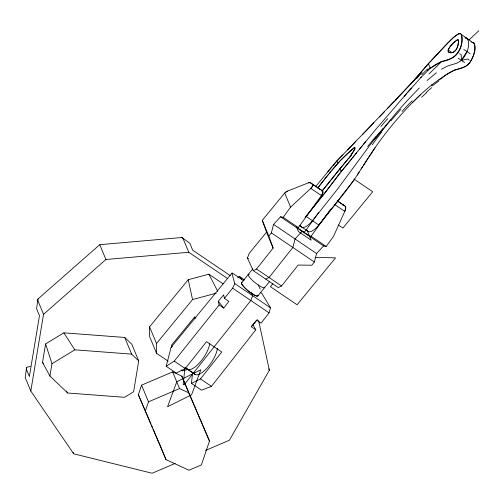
<?xml version="1.0" encoding="UTF-8"?>
<svg xmlns="http://www.w3.org/2000/svg" width="504" height="504" viewBox="0 0 504 504"><rect width="100%" height="100%" fill="white"/><g stroke="black" fill="none" stroke-linecap="round" stroke-linejoin="round"><path stroke-width="0.76" d="M230.278 275.65L192.698 250.192L189.838 243.274L181.887 237.51L99.779 244.679L37.958 298.992L37.926 300.781L43.527 314.313L30.807 391.054L73.691 453.821L152.12 473.243L175.228 463.371M30.379 366.194L26.611 367.447L26.517 369.577L29.383 376.494L39.469 315.643L36.603 308.725L37.958 298.992M184.899 368.506L183.191 384.161A2.079 0.775 -55.9 0 0 184.924 383.771L250.834 300.523L252.636 295.703L251.055 292.288M257.418 319.549L253.071 324.853L255.799 329.805L211.466 386.348L201.493 390.191L191.457 383.393L192.673 372.229M26.611 367.447L25.2 377.521L30.807 391.054M42.506 362.452L45.574 343.949L63.85 332.842L124.715 337.447L131.809 344.226L138.72 360.908L133.604 391.747L124.469 397.303L67.662 393.007L49.928 376.053L42.506 362.452L43.64 363.541M49.928 376.053L51.975 363.718L45.574 343.949M448.1 49.972C447.224 53.632 452.768 53.248 454.551 51.502C456.989 49.524 457.802 46.286 458.268 43.319A34.014 12.682 -55.9 0 0 458.438 41.819L458.218 39.816A3.301 1.228 -55.9 0 0 457.72 39.69C453.556 42.342 448.61 46.444 448.1 51.603L448.869 52.372C455.736 54.577 459.289 45.284 458.205 39.81L456.832 40.068L453.065 43.306L449.404 47.59L448.1 49.972L451.93 52.567M191.457 383.393L200.479 378.907L221.779 352L206.539 341.68L185.239 368.581L176.224 373.067L166.188 366.269L171.077 347.325L231.89 273.162L232.502 273.155L243.804 280.81M273.118 248.094L268.815 236.086L271.347 232.892L273.552 224.4L280.564 216.789L283.204 217.331L298.33 227.575L321.42 195.565L322.844 192.736L322.667 190.984L309.544 182.36L287.494 191.117L284.703 192.988L262.288 220.324L266.534 232.199L273.118 248.094L256.536 269.041L253.247 270.648L247.414 258.029L249.247 253.285L266.534 232.199M253.247 270.648L278.277 287.601L281.56 285.995L298.147 265.047L311.825 265.224L314.351 262.023L316.562 253.537L323.568 245.927L326.214 246.469L333.572 236.269L344.767 211.384A4.328 1.367 -68.7 0 0 345.372 209.771A4.221 1.336 -68.7 0 0 345.719 208.234A4.108 1.298 -68.7 0 0 345.744 207.056A4.07 1.285 -68.7 0 0 345.442 206.413L337.176 200.749M255.799 329.805L251.219 326.699L256.599 320.147L261.022 323.14L269.073 312.877L270.49 307.799L261.929 293.511L260.398 292.288M232.319 273.741L232.502 273.155M138.335 394.695L141.58 385.151L172.633 371.883L181.805 376.123L209.475 441.063L201.367 464.934L188.943 470.238L166.005 459.635L138.335 394.695L150.998 424.135M145.246 411.377L148.491 401.833L141.58 385.151M224.444 298.362L223.637 294.827L218.32 301.316L219.158 304.977L223.738 308.083L228.866 301.354L224.444 298.362L232.596 288.162L234.782 283.607L231.89 273.162M318.037 188.282L319.051 186.253L325.836 177.547L339.734 161.255M258.602 320.494L269.356 370.238L229.396 440.238L205.563 450.412M441.454 69.294L446.639 66.471A54.275 20.242 -55.9 0 1 448.856 65.564L456.656 63.271L460.788 60.921L466.937 51.559M357.191 175.052L359.138 171.996M362.716 166.396L361.091 168.941M354.602 179.109L352.283 182.366A399.754 149.058 -55.9 0 1 338.902 199.943L318.849 225.017A15.013 5.601 -55.9 0 1 307.333 230.819M363.371 165.381L365.658 161.822M365.986 161.311L367.964 158.275M368.292 157.765L375.014 147.748C386.329 131.563 398.954 116.304 412.795 102.218L420.821 94.399M375.014 147.748L353.947 180.123L318.849 225.017L306.086 216.367A15.013 5.601 -55.9 0 1 305.046 217.583M351.893 153.808C352.472 152.233 356.429 148.686 354.488 147.59A3.717 1.424 -52.4 0 0 353.928 147.867L340.225 160.757M317.879 187.898L330.832 171.473M283.204 217.331L290.562 207.131L310.829 188.395A4.328 1.783 -42.5 0 0 311.976 187.142A4.221 1.739 -42.5 0 0 312.738 185.888A4.108 1.695 -42.5 0 0 312.971 184.855A4.07 1.676 -42.5 0 0 312.656 184.206L310.269 182.524A4.114 1.695 -42.5 0 0 309.544 182.36A4.215 1.739 -42.5 0 0 308.517 182.618L309.179 183.065M318.742 212.442L304.706 231.897L302.066 231.361L295.06 238.965L292.849 247.458L269.048 277.521L265.766 279.122M298.33 227.575L296.61 227.228L309.374 235.872L311.088 236.225L329.131 211.214M329.742 210.37L330.63 209.135M354.709 155.131L339.52 173.722A399.754 149.058 -55.9 0 1 326.138 191.299L306.086 216.367L326.138 191.299L341.183 171.48L348.579 162.653M321.962 191.066L339.973 168.556C345.41 161.954 351.817 155.648 355.15 147.754L354.936 147.546A2.318 0.888 -52.5 0 0 354.488 147.59C346.072 154.004 338.764 161.942 331.991 170.081M348.503 158.338L331.178 179.903M330.334 180.98L322.163 191.016M166.188 366.269L174.252 361.135L219.158 304.977M252.781 268.853L241.523 282.807L241.643 283.909C245.353 289.239 250.734 293.58 256.725 296.087L257.884 295.936L269.634 281.371M471.322 41.53L460.31 33.667L458.722 33.818L456.593 34.965L452.498 38.336L445.75 45.114L428.394 63.687L415.674 78.548M355.093 154.665L362.704 145.228M359.661 149.001L375.436 129.811L406.363 93.851M356.618 152.775L352.422 157.96M363.466 144.289L365.753 141.473M351.653 158.899L348.963 162.187M168.21 361.204L156.536 353.298L149.625 336.615L149.587 326.819L188.213 279.72L208.889 274.189L223.152 283.853M156.536 353.298L156.498 343.501L192.547 299.54L216.109 293.24M195.892 317.867L194.62 317.003L171.417 345.303L172.015 346.746M315.409 186.896L331.808 166.982M272.878 283.658L270.39 286.688L297.077 304.775L335.557 257.853L315.17 257.393M332.949 165.621L336.842 160.99L373.792 122.8M327.739 171.864L336.842 160.99L342.758 154.898M420.695 77.755L430.277 68.242L441.762 61.507C455.288 59.926 464.852 48.075 461.387 34.411L460.31 33.667L458.722 33.818L453.972 37.019L447.552 43.231L428.394 63.687L411.875 82.738M404.17 96.371L411.434 88.036M407.818 92.175L421.394 77.005M415.435 78.813L395.256 100.46M411.636 83.002L362.275 134.738M394.342 101.417L387.431 108.625M379.468 116.903L384.64 111.535M347.666 149.833L355.484 141.763M419.29 88.005L408.486 99.294A281.364 104.914 -55.9 0 0 397.593 111.34L375.43 138.027A190.531 71.045 -55.9 0 0 367.87 147.981L337.22 189.536L312.467 220.695A15.013 5.601 -55.9 0 1 300.504 225.414M251.219 326.699L253.071 324.853M412.795 102.218C425.08 89.592 438.814 78.278 454.526 70.157C459.472 68.336 465.349 67.958 468.947 63.586C472.67 59.138 479.802 43.829 471.013 41.813M428.967 73.937L441.762 61.507C447.294 59.718 453.814 58.754 457.33 53.556C460.851 48.063 463.138 40.792 461.387 34.411M468.915 40.011L478.8 30.757M459.629 53.632L461.223 54.709L461.406 60.404C466.351 55.516 471.618 43.798 466.691 37.995A10.603 3.956 -55.9 0 0 465.961 37.945M427.109 80.495L436.357 72.79M43.527 314.313L105.909 259.503L188.754 252.277L227.487 278.517M431.512 85.082L432.344 84.42M51.975 363.718L74.819 349.833L131.626 354.129L138.72 360.908M171.077 347.325L172.204 346.771M237.636 277.358L239.463 276.52L244.585 279.985M148.491 401.833L179.544 388.571L188.716 392.811L209.475 441.063M454.526 70.157C460.058 68.368 466.578 67.404 470.093 62.206C473.615 56.713 475.902 49.442 474.151 43.054L472.343 42.267M188.383 369.293L182.479 370.875L181.182 369.993M461.406 60.404L467.605 59.031L469.199 60.115M472.009 42.412L473.067 42.317M343.092 205.084L343.602 205.103A4.114 1.304 -68.7 0 0 343.092 205.084A4.215 1.336 -68.7 0 0 342.972 205.141M319.939 189.397L320.557 189.491A4.164 1.55 -55.9 0 0 319.744 189.447M464.896 37.718L468.128 39.369M463.749 49.398L470.131 53.72M458.212 58.244L464.594 62.565M353.909 179.014L372.689 191.741L342.903 228.06L338.48 225.061M337.308 200.907L345.442 206.413L345.719 208.234L344.767 211.384L334.839 204.662M299.678 225.685L308.612 231.733M311.088 236.225L326.214 246.469M280.564 216.789L323.568 245.927M273.552 224.4L316.562 253.537M271.347 232.892L314.351 262.023M247.414 258.029L248.453 258.735M256.536 269.041L281.56 285.995M234.782 283.607L270.49 307.799M232.596 288.162L269.073 312.877M185.604 367.851L195.766 374.737M184.987 367.611L195.143 374.491M174.252 361.135L185.239 368.581M200.479 378.907L211.466 386.348M239.463 276.52L241.019 277.95L241.876 280.022M181.887 237.51L183.154 238.745L188.754 252.277M218.32 301.316L223.738 308.083M63.85 332.842L74.819 349.833M66.396 391.047L67.662 393.007M208.889 274.189L217.715 291.312M258.237 284.905L260.19 289.126M151.616 425.571L152.548 427.726M153.166 429.162L160.574 446.399M428.394 63.687L430.277 68.242A62.42 23.279 -55.9 0 1 441.788 61.45M336.842 160.99L337.774 163.246M339.973 168.556L341.183 171.48M306.98 230.095L311.157 240.181L298.399 231.538L296.308 226.491M284.703 192.988L290.562 207.131M262.288 220.324L268.815 236.086M268.764 368.815L269.356 370.238M194.62 317.003L195.218 318.452M181.805 376.123L188.716 392.811M172.633 371.883L179.544 388.571M149.587 326.819L156.498 343.501M105.909 259.503L99.779 244.679M124.715 337.447L131.626 354.129M73.099 452.397L73.691 453.821M160.852 447.061L166.005 459.635M188.213 279.72L192.547 299.54M264.701 287.129A10.489 2.129 38.9 0 1 254.344 282.057A10.489 2.129 38.9 0 1 249.417 274.302M209.758 343.274A18.761 6.999 -55.9 0 1 199.244 363.126A18.761 6.999 -55.9 0 1 186.549 368.43M257.897 295.168A10.489 2.129 38.9 0 1 248.403 291.06A10.489 2.129 38.9 0 1 242.267 282.58M285.522 192.326A4.36 1.796 -42.5 0 1 286.518 191.614A4.309 1.777 -42.5 0 1 287.494 191.117M217.375 348.434A18.761 6.999 -55.9 0 1 206.325 368.859A18.761 6.999 -55.9 0 1 193.838 372.973M427.127 70.497A76.091 22.976 -58.3 0 1 430.511 67.385M421.798 74.718A87.507 25.156 -57.5 0 1 427.543 69.01M416.707 78.416A119.486 29.389 -55.7 0 1 422.006 72.771M413.507 80.867A157.657 30.253 -53.9 0 1 418.194 75.701M380.848 126.523A262.874 4.927 -49.5 0 1 387.715 118.566M376.394 136.275A247.596 10.874 -50 0 1 383.116 128.419M374.365 139.551A223.108 21.766 -50.8 0 1 382.158 130.315M367.636 146.462A194.298 31.33 -51.7 0 1 376.079 136.244M351.326 155.238A53.43 22.913 -52 0 1 348.787 158.571M351.943 153.827A36.527 15.032 -52 0 1 351.042 155.081M438.908 80.105A76.091 33.566 -53.3 0 1 442.934 77.471M443.029 76.942A62.42 23.279 -55.9 0 1 454.545 70.1M432.375 85.882A87.507 39.81 -54.2 0 1 438.858 80.98M426.164 92.434A119.486 58.924 -56.1 0 1 431.752 87.614M421.653 97.234A157.657 85.163 -58.2 0 1 426.403 92.843M402.022 111.422A262.874 177.175 -64.6 0 1 412.102 100.838M391.003 120.664A247.596 162.408 -63.7 0 1 400.913 109.387M381.137 131.991A223.108 137.346 -62.2 0 1 390.77 120.034M372.28 144.837A194.298 109.708 -60.9 0 1 381.522 132.237M312.971 184.855L312.732 185.888L310.829 188.395L321.42 195.565A4.164 1.55 -55.9 0 0 322.667 190.984L312.656 184.206L312.971 184.855M176.803 381.73L167.567 406.734L191.583 394.783L200.819 369.785L176.803 381.73"/></g></svg>
